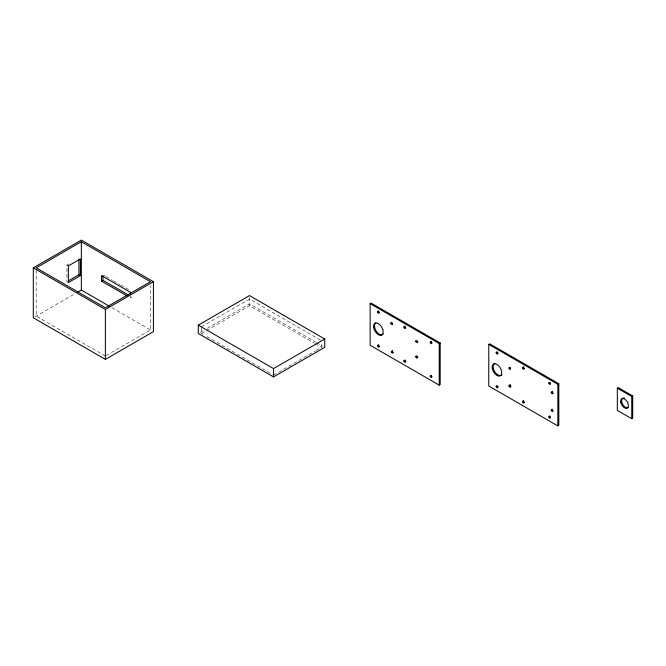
<?xml version="1.0" encoding="UTF-8"?>
<svg xmlns="http://www.w3.org/2000/svg" width="666" height="666" viewBox="0 0 666 666"><rect width="100%" height="100%" fill="white"/><g stroke="black" fill="none" stroke-linecap="round" stroke-linejoin="round"><path stroke-width="0.5" stroke-dasharray="3.33 2.5" d="M68.373 282.542L66.933 281.71L66.933 265.068L69.505 263.586M35.082 316.741L75.141 293.614M131.793 296.969L130.353 297.802L130.353 295.954M106.252 355.536L150.524 329.978L150.524 285.822M201.457 326.815L249.5 299.076L321.561 340.684M200.083 332.434L203.671 330.361M207.268 328.288L249.5 303.904L315.776 342.166M201.457 327.764L201.457 333.475L249.5 305.736L314.36 343.181M273.518 375.083L315.334 350.94M316.225 350.424L321.561 347.344L321.561 342.582M316.675 342.69L322.943 346.303M315.259 343.698L321.561 347.344M103.763 275.241L105.37 276.165M106.269 276.681L112.571 280.328M113.47 280.844L119.78 284.49M120.638 284.981L130.078 290.434M201.457 333.475L203.255 334.515M206.86 336.596L272.619 374.558M66.933 265.068L68.373 265.9M111.896 307.675L151.607 330.602M105.37 356.052L36.18 316.109L36.18 268.873M249.5 297.66L249.5 305.736M498.676 386.496A1.091 0.624 60 0 1 498.676 386.988M498.676 352.655A1.091 0.624 60 0 1 498.676 353.147M628.479 401.823A5.436 3.139 60 0 1 628.712 402.331M383.783 329.179A6.793 3.921 60 0 1 383.932 329.787"/><path stroke-width="1" d="M33.3 267.84L81.344 240.101L153.413 281.71L153.413 331.643L105.37 359.382L33.3 317.774L33.3 267.84L105.37 309.449L153.413 281.71M81.344 241.766L36.18 267.84L105.37 307.784L150.524 281.71L81.344 241.766L81.344 290.035L109.199 306.119M68.648 280.719L78.938 274.775L80.386 275.607L80.386 258.966L68.373 265.9L68.373 282.542L80.386 275.607M77.805 292.083L81.344 290.035M130.353 294.106L130.353 292.249L101.523 275.607L101.523 281.16L102.964 280.328L128.355 294.988M198.285 325.15L249.5 295.579L324.733 339.019L324.733 347.344L273.518 376.906L198.285 333.475L198.285 325.15L273.518 368.589L324.733 339.019M370.138 303.654L371.095 303.097L440.184 342.982L440.184 384.59L439.227 385.148L370.138 345.263L370.138 303.654L439.227 343.539L440.184 342.982M488.761 344.397L489.718 343.847L558.807 383.733L558.807 425.341L557.842 425.899L488.761 386.005L488.761 344.397L557.842 384.29L558.807 383.733M617.324 388.195L618.289 387.645L632.7 395.962L632.7 418.156L631.743 418.706L617.324 410.389L617.324 388.195L631.743 396.52L632.7 395.962M101.523 281.16L126.915 295.821M631.743 396.52L631.743 418.706M557.842 384.29L557.842 425.899M439.227 343.539L439.227 385.148M273.518 368.589L273.518 376.906M105.37 309.449L105.37 359.382M102.964 275.699L102.964 280.328M78.938 259.174L78.938 274.775M524.475 402.489A1.091 0.624 60 0 1 523.618 401.631A1.091 0.624 60 0 1 523.667 400.607M524.475 368.648A1.091 0.624 60 0 1 523.576 367.69A1.091 0.624 60 0 1 523.776 366.7M497.868 387.154A1.091 0.624 60 0 1 497.169 385.789M497.868 353.313A1.091 0.624 60 0 1 497.169 351.948M550.449 417.507A1.091 0.624 60 0 1 549.908 415.909M550.449 383.666A1.091 0.624 60 0 1 549.833 382.6M501.956 374.75A6.793 3.921 60 0 1 494.713 371.653A6.793 3.921 60 0 1 494.905 363.336M510.506 368.623A1.091 0.624 60 0 1 509.956 367.299M511.13 386.63A1.091 0.624 60 0 1 509.948 385.281M510.114 384.74A1.091 0.624 60 0 1 510.506 384.673M553.13 393.256A1.091 0.624 60 0 1 552.314 392.324A1.091 0.624 60 0 1 552.447 391.358M553.13 411.014A1.091 0.624 60 0 1 552.372 410.231A1.091 0.624 60 0 1 552.305 409.257M628.479 407.417A5.436 3.139 60 0 1 622.285 403.496A5.436 3.139 60 0 1 624.433 398.018M405.927 361.755A1.091 0.624 60 0 1 405.07 361.03A1.091 0.624 60 0 1 404.961 359.965M405.927 327.913A1.091 0.624 60 0 1 405.02 327.089A1.091 0.624 60 0 1 405.045 326.024M379.312 346.453A1.091 0.624 60 0 1 378.629 344.763M379.312 312.612A1.091 0.624 60 0 1 378.629 310.922M431.901 376.814A1.091 0.624 60 0 1 431.227 375.299M431.901 342.973A1.091 0.624 60 0 1 431.285 341.325M383.333 333.999A6.793 3.921 60 0 1 376.282 331.202A6.793 3.921 60 0 1 375.915 322.76M392.59 323.976A1.091 0.624 60 0 1 391.849 323.077A1.091 0.624 60 0 1 391.924 322.144M393.273 352.539A1.091 0.624 60 0 1 392.457 351.606A1.091 0.624 60 0 1 392.59 350.641M417.89 342.008A1.091 0.624 60 0 1 416.774 340.651M417.89 357.509A1.091 0.624 60 0 1 417.116 357.001A1.091 0.624 60 0 1 416.774 355.994M522.544 401.773A1.091 0.624 60 0 0 523.784 403.038A1.091 0.624 60 0 0 523.576 401.398A1.091 0.624 60 0 0 522.544 401.773M522.544 367.932A1.091 0.624 60 0 0 523.784 369.197A1.091 0.624 60 0 0 523.576 367.557A1.091 0.624 60 0 0 522.544 367.932M496.212 386.571A1.091 0.624 60 0 0 497.46 387.837A1.091 0.624 60 0 0 497.244 386.197A1.091 0.624 60 0 0 496.212 386.571M496.212 352.73A1.091 0.624 60 0 0 497.46 353.996A1.091 0.624 60 0 0 497.244 352.356A1.091 0.624 60 0 0 496.212 352.73M548.867 416.966A1.091 0.624 60 0 0 550.116 418.24A1.091 0.624 60 0 0 549.9 416.6A1.091 0.624 60 0 0 548.867 416.966M548.867 383.133A1.091 0.624 60 0 0 550.116 384.399A1.091 0.624 60 0 0 549.9 382.759A1.091 0.624 60 0 0 548.867 383.133M492.232 368.082A6.793 3.921 60 0 0 500 375.999A6.793 3.921 60 0 0 498.692 365.759A6.793 3.921 60 0 0 492.232 368.082M508.99 368.148A1.091 0.624 60 0 0 510.239 369.422A1.091 0.624 60 0 0 510.023 367.782A1.091 0.624 60 0 0 508.99 368.148M508.99 385.905A1.091 0.624 60 0 0 510.239 387.171A1.091 0.624 60 0 0 510.023 385.531A1.091 0.624 60 0 0 508.99 385.905M551.273 392.557A1.091 0.624 60 0 0 552.514 393.831A1.091 0.624 60 0 0 552.305 392.191A1.091 0.624 60 0 0 551.273 392.557M551.273 410.314A1.091 0.624 60 0 0 552.514 411.58A1.091 0.624 60 0 0 552.305 409.94A1.091 0.624 60 0 0 551.273 410.314M620.737 401.964A5.436 3.139 60 0 0 626.956 408.3A5.436 3.139 60 0 0 625.907 400.1A5.436 3.139 60 0 0 620.737 401.964M403.921 361.022A1.091 0.624 60 0 0 405.161 362.287A1.091 0.624 60 0 0 404.953 360.647A1.091 0.624 60 0 0 403.921 361.022M403.921 327.181A1.091 0.624 60 0 0 405.161 328.446A1.091 0.624 60 0 0 404.953 326.806A1.091 0.624 60 0 0 403.921 327.181M377.597 345.82A1.091 0.624 60 0 0 378.837 347.086A1.091 0.624 60 0 0 378.629 345.446A1.091 0.624 60 0 0 377.597 345.82M377.597 311.979A1.091 0.624 60 0 0 378.837 313.245A1.091 0.624 60 0 0 378.629 311.613A1.091 0.624 60 0 0 377.597 311.979M430.253 376.223A1.091 0.624 60 0 0 431.493 377.489A1.091 0.624 60 0 0 431.285 375.849A1.091 0.624 60 0 0 430.253 376.223M430.253 342.382A1.091 0.624 60 0 0 431.493 343.648A1.091 0.624 60 0 0 431.285 342.008A1.091 0.624 60 0 0 430.253 342.382M373.609 327.339A6.793 3.921 60 0 0 381.377 335.256A6.793 3.921 60 0 0 380.07 325.008A6.793 3.921 60 0 0 373.609 327.339M390.8 323.31A1.091 0.624 60 0 0 392.049 324.575A1.091 0.624 60 0 0 391.841 322.935A1.091 0.624 60 0 0 390.8 323.31M391.417 351.839A1.091 0.624 60 0 0 392.657 353.105A1.091 0.624 60 0 0 392.449 351.465A1.091 0.624 60 0 0 391.417 351.839M415.817 341.275A1.091 0.624 60 0 0 417.066 342.54A1.091 0.624 60 0 0 416.858 340.9A1.091 0.624 60 0 0 415.817 341.275M415.817 356.768A1.091 0.624 60 0 0 417.066 358.042A1.091 0.624 60 0 0 416.858 356.402A1.091 0.624 60 0 0 415.817 356.768"/></g></svg>
